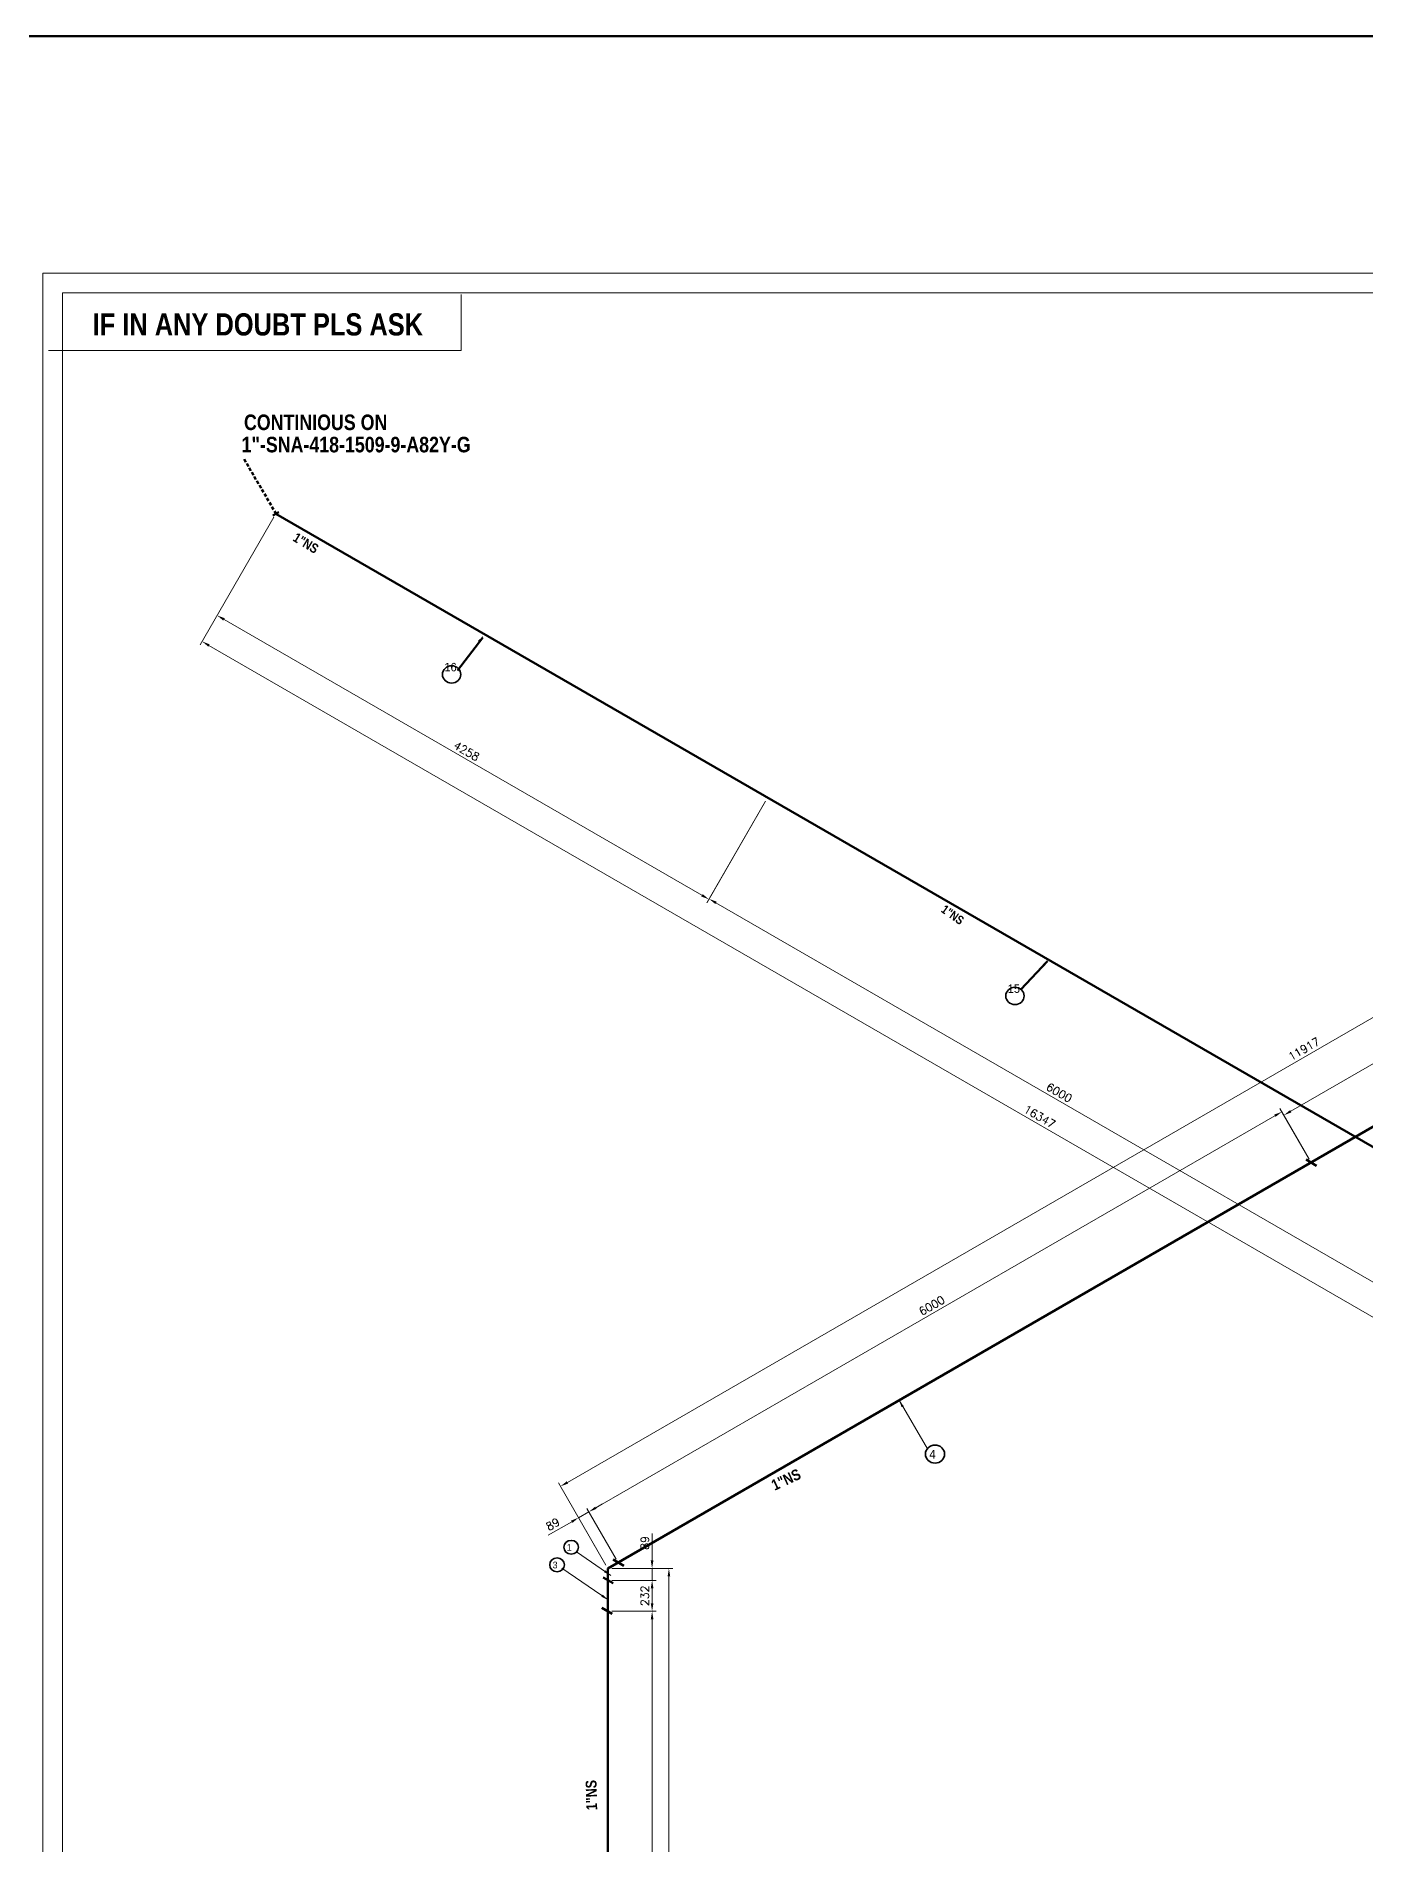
# Model space of a CAD drawing. Extents: x 111418 to 267280, y -151895 to -98368.
# Drawn here: x 153573 to 163543, y -117584 to -104020 of the extents above; entities that cross this region are included whole.
import ezdxf

# ---------------------------------------------------------------- set-up
doc = ezdxf.new("R2010")
doc.units = 0
doc.header["$MEASUREMENT"] = 0
doc.linetypes.add('HIDDEN', pattern=[0.375, 0.25, -0.125])
doc.layers.get('0').update_dxf_attribs({"lineweight": 5})
doc.layers.get('DEFPOINTS').update_dxf_attribs({"lineweight": 5})
doc.layers.add('TEXT', color=4, linetype='Continuous', lineweight=5)
doc.styles.add('CHEM', font='isocp.shx')
doc.styles.add('MtXpl_Arial_Narrow', font='ARIALNB.TTF')
doc.styles.add('romans', font='romans.shx')
doc.styles.get("Standard").update_dxf_attribs({"font": 'romans.shx'})
doc.dimstyles.new('CHEM@123', dxfattribs={"dimscale": 26, "dimtxt": 1, "dimasz": 1, "dimexe": 0.5, "dimexo": 0.5, "dimgap": 0.4, "dimtad": 1, "dimdec": 0, "dimzin": 12, "dimdsep": 46, "dimtxsty": 'CHEM', "dimcen": 0.09, "dimclrd": 251, "dimclre": 251, "dimclrt": 3, "dimadec": 1, "dimazin": 2, "dimtfac": 1, "dimtdec": 0, "dimtmove": 0, "dimatfit": 3, "dimfxl": 0.18, "dimtolj": 1, "dimtzin": 0, "dimlwd": -1, "dimlwe": -1, "dimarcsym": 0})

# ---------------------------------------------------------------- blocks, each defined once
blk = doc.blocks.new('*D889')
at = {"layer": 'DEFPOINTS', "color": 0, "lineweight": 50, "ltscale": 100, "transparency": 16777216}
for p in [(157859, -115512), (157859, -121922), (158317, -121922)]:
    blk.add_point(p, dxfattribs=at)
at = {"layer": 'TEXT', "color": 2, "ltscale": 100, "transparency": 16777216}
for p, q in [((157889, -115512), (158347, -115512)), ((158317, -115572), (158317, -121862)), ((157889, -121922), (158347, -121922))]:
    blk.add_line(p, q, dxfattribs=at)
at = {"layer": 'TEXT', "color": 2, "lineweight": 50, "ltscale": 100, "transparency": 16777216}
for points in [[(158307, -115572), (158327, -115572), (158317, -115512)], [(158307, -121862), (158327, -121862), (158317, -121922)]]:
    blk.add_solid(points, dxfattribs=at)
at = {"layer": 'TEXT', "color": 0, "lineweight": 20, "ltscale": 100, "transparency": 16777216, "insert": (158263, -118615), "char_height": 60, "attachment_point": 5, "rotation": 90, "style": 'romans'}
blk.add_mtext('\\A1;6410', dxfattribs=at)
blk = doc.blocks.new('*D890')
at = {"layer": 'DEFPOINTS', "color": 0, "lineweight": 50, "ltscale": 100, "transparency": 16777216}
for p in [(157859, -115512), (157859, -115601), (158191, -115601)]:
    blk.add_point(p, dxfattribs=at)
at = {"layer": 'TEXT', "color": 2, "ltscale": 100, "transparency": 16777216}
for p, q in [((158191, -115452), (158191, -115249)), ((157889, -115512), (158221, -115512)), ((158191, -115601), (158191, -115512)), ((157889, -115601), (158221, -115601)), ((158191, -115661), (158191, -115721))]:
    blk.add_line(p, q, dxfattribs=at)
at = {"layer": 'TEXT', "color": 2, "lineweight": 50, "ltscale": 100, "transparency": 16777216}
for points in [[(158181, -115452), (158201, -115452), (158191, -115512)], [(158181, -115661), (158201, -115661), (158191, -115601)]]:
    blk.add_solid(points, dxfattribs=at)
at = {"layer": 'TEXT', "color": 0, "lineweight": 20, "ltscale": 100, "transparency": 16777216, "insert": (158137, -115320), "char_height": 60, "attachment_point": 5, "rotation": 90, "style": 'romans'}
blk.add_mtext('\\A1;89', dxfattribs=at)
blk = doc.blocks.new('*D892')
at = {"layer": 'DEFPOINTS', "color": 0, "lineweight": 50, "ltscale": 100, "transparency": 16777216}
for p in [(157859, -115833), (158191, -115833), (157859, -121833)]:
    blk.add_point(p, dxfattribs=at)
at = {"layer": 'TEXT', "color": 2, "ltscale": 100, "transparency": 16777216}
for p, q in [((157889, -115833), (158221, -115833)), ((158191, -121773), (158191, -115893)), ((157889, -121833), (158221, -121833))]:
    blk.add_line(p, q, dxfattribs=at)
at = {"layer": 'TEXT', "color": 2, "lineweight": 50, "ltscale": 100, "transparency": 16777216}
for points in [[(158181, -115893), (158201, -115893), (158191, -115833)], [(158181, -121773), (158201, -121773), (158191, -121833)]]:
    blk.add_solid(points, dxfattribs=at)
at = {"layer": 'TEXT', "color": 0, "lineweight": 20, "ltscale": 100, "transparency": 16777216, "insert": (158137, -118778), "char_height": 60, "attachment_point": 5, "rotation": 90, "style": 'romans'}
blk.add_mtext('\\A1;6000', dxfattribs=at)
blk = doc.blocks.new('*D893')
at = {"layer": 'DEFPOINTS', "color": 0, "lineweight": 50, "ltscale": 100, "transparency": 16777216}
for p in [(157859, -115601), (157859, -115833), (158191, -115833)]:
    blk.add_point(p, dxfattribs=at)
at = {"layer": 'TEXT', "color": 2, "ltscale": 100, "transparency": 16777216}
for p, q in [((157889, -115601), (158221, -115601)), ((158191, -115661), (158191, -115773)), ((157889, -115833), (158221, -115833))]:
    blk.add_line(p, q, dxfattribs=at)
at = {"layer": 'TEXT', "color": 2, "lineweight": 50, "ltscale": 100, "transparency": 16777216}
for points in [[(158181, -115661), (158201, -115661), (158191, -115601)], [(158181, -115773), (158201, -115773), (158191, -115833)]]:
    blk.add_solid(points, dxfattribs=at)
at = {"layer": 'TEXT', "color": 0, "lineweight": 20, "ltscale": 100, "transparency": 16777216, "insert": (158137, -115717), "char_height": 60, "attachment_point": 5, "rotation": 90, "style": 'romans'}
blk.add_mtext('\\A1;232', dxfattribs=at)
blk = doc.blocks.new('*D894')
at = {"layer": 'DEFPOINTS', "color": 0, "lineweight": 50, "ltscale": 100, "transparency": 16777216}
for p in [(163132, -112467), (157717, -115087), (157936, -115467)]:
    blk.add_point(p, dxfattribs=at)
at = {"layer": 'TEXT', "color": 2, "ltscale": 100, "transparency": 16777216}
for p, q in [((162861, -112117), (157769, -115057)), ((163117, -112441), (162898, -112061)), ((157921, -115441), (157702, -115061))]:
    blk.add_line(p, q, dxfattribs=at)
at = {"layer": 'TEXT', "color": 2, "lineweight": 50, "ltscale": 100, "transparency": 16777216}
for points in [[(162856, -112108), (162866, -112125), (162913, -112087)], [(157764, -115048), (157774, -115065), (157717, -115087)]]:
    blk.add_solid(points, dxfattribs=at)
at = {"layer": 'TEXT', "color": 0, "lineweight": 20, "ltscale": 100, "transparency": 16777216, "insert": (160288, -113540), "char_height": 60, "attachment_point": 5, "rotation": 30, "style": 'romans'}
blk.add_mtext('\\A1;6000', dxfattribs=at)
blk = doc.blocks.new('*D895')
at = {"layer": 'DEFPOINTS', "color": 0, "lineweight": 50, "ltscale": 100, "transparency": 16777216}
for p in [(157717, -115087), (157859, -115512), (157936, -115467)]:
    blk.add_point(p, dxfattribs=at)
at = {"layer": 'TEXT', "color": 2, "ltscale": 100, "transparency": 16777216}
for p, q in [((157769, -115057), (157820, -115027)), ((157588, -115161), (157412, -115262)), ((157844, -115486), (157624, -115105)), ((157717, -115087), (157639, -115131)), ((157921, -115441), (157702, -115061))]:
    blk.add_line(p, q, dxfattribs=at)
at = {"layer": 'TEXT', "color": 2, "lineweight": 50, "ltscale": 100, "transparency": 16777216}
for points in [[(157583, -115153), (157593, -115170), (157639, -115131)], [(157764, -115048), (157774, -115065), (157717, -115087)]]:
    blk.add_solid(points, dxfattribs=at)
at = {"layer": 'TEXT', "color": 0, "lineweight": 20, "ltscale": 100, "transparency": 16777216, "insert": (157447, -115180), "char_height": 60, "attachment_point": 5, "rotation": 30, "style": 'romans'}
blk.add_mtext('\\A1;89', dxfattribs=at)
blk = doc.blocks.new('*D896')
at = {"layer": 'DEFPOINTS', "color": 0, "lineweight": 50, "ltscale": 100, "transparency": 16777216}
for p in [(167824, -108938), (168179, -109553), (157859, -115512)]:
    blk.add_point(p, dxfattribs=at)
at = {"layer": 'TEXT', "color": 2, "ltscale": 100, "transparency": 16777216}
for p, q in [((168164, -109527), (167809, -108912)), ((157556, -114866), (167772, -108968)), ((157844, -115486), (157489, -114870))]:
    blk.add_line(p, q, dxfattribs=at)
at = {"layer": 'TEXT', "color": 2, "lineweight": 50, "ltscale": 100, "transparency": 16777216}
for points in [[(167767, -108959), (167777, -108976), (167824, -108938)], [(157551, -114858), (157561, -114875), (157504, -114896)]]:
    blk.add_solid(points, dxfattribs=at)
at = {"layer": 'TEXT', "color": 0, "lineweight": 20, "ltscale": 100, "transparency": 16777216, "insert": (163079, -111615), "char_height": 60, "attachment_point": 5, "rotation": 30, "style": 'romans'}
blk.add_mtext('\\A1;11917', dxfattribs=at)
blk = doc.blocks.new('*D897')
at = {"layer": 'DEFPOINTS', "color": 0, "lineweight": 50, "ltscale": 100, "transparency": 16777216}
for p in [(167898, -109243), (168102, -109598), (163132, -112467)]:
    blk.add_point(p, dxfattribs=at)
at = {"layer": 'TEXT', "color": 2, "ltscale": 100, "transparency": 16777216}
for p, q in [((162980, -112083), (167846, -109273)), ((168087, -109572), (167883, -109217)), ((163117, -112441), (162913, -112087))]:
    blk.add_line(p, q, dxfattribs=at)
at = {"layer": 'TEXT', "color": 2, "lineweight": 50, "ltscale": 100, "transparency": 16777216}
for points in [[(167841, -109264), (167851, -109282), (167898, -109243)], [(162975, -112074), (162985, -112091), (162928, -112113)]]:
    blk.add_solid(points, dxfattribs=at)
at = {"layer": 'TEXT', "color": 0, "lineweight": 20, "ltscale": 100, "transparency": 16777216, "insert": (165386, -110631), "char_height": 60, "attachment_point": 5, "rotation": 30, "style": 'romans'}
blk.add_mtext('\\A1;5739', dxfattribs=at)
blk = doc.blocks.new('*D917')
at = {"layer": 'DEFPOINTS', "color": 0, "lineweight": 50, "ltscale": 100, "transparency": 16777216}
for p in [(155369, -107602), (154817, -108559), (169526, -115776)]:
    blk.add_point(p, dxfattribs=at)
at = {"layer": 'TEXT', "color": 2, "ltscale": 100, "transparency": 16777216}
for p, q in [((155354, -107628), (154802, -108585)), ((168921, -116703), (154868, -108589)), ((169511, -115802), (168958, -116759))]:
    blk.add_line(p, q, dxfattribs=at)
at = {"layer": 'TEXT', "color": 2, "lineweight": 50, "ltscale": 100, "transparency": 16777216}
for points in [[(154873, -108581), (154863, -108598), (154817, -108559)], [(168926, -116694), (168916, -116711), (168973, -116733)]]:
    blk.add_solid(points, dxfattribs=at)
at = {"layer": 'TEXT', "color": 0, "lineweight": 20, "ltscale": 100, "transparency": 16777216, "insert": (161097, -112123), "char_height": 60, "attachment_point": 5, "rotation": 330, "style": 'romans'}
blk.add_mtext('\\A1;16347', dxfattribs=at)
blk = doc.blocks.new('*D918')
at = {"layer": 'DEFPOINTS', "color": 0, "lineweight": 50, "ltscale": 100, "transparency": 16777216}
for p in [(159057, -109731), (164253, -112731), (163815, -113490)]:
    blk.add_point(p, dxfattribs=at)
at = {"layer": 'TEXT', "color": 2, "ltscale": 100, "transparency": 16777216}
for p, q in [((159042, -109757), (158604, -110516)), ((158670, -110520), (163763, -113460)), ((164238, -112757), (163800, -113516))]:
    blk.add_line(p, q, dxfattribs=at)
at = {"layer": 'TEXT', "color": 2, "lineweight": 50, "ltscale": 100, "transparency": 16777216}
for points in [[(158675, -110511), (158665, -110529), (158619, -110490)], [(163768, -113451), (163758, -113469), (163815, -113490)]]:
    blk.add_solid(points, dxfattribs=at)
at = {"layer": 'TEXT', "color": 0, "lineweight": 20, "ltscale": 100, "transparency": 16777216, "insert": (161244, -111943), "char_height": 60, "attachment_point": 5, "rotation": 330, "style": 'romans'}
blk.add_mtext('\\A1;6000', dxfattribs=at)
blk = doc.blocks.new('*D920')
at = {"layer": 'DEFPOINTS', "color": 0, "lineweight": 50, "ltscale": 100, "transparency": 16777216}
for p in [(155369, -107602), (159057, -109731), (158617, -110493)]:
    blk.add_point(p, dxfattribs=at)
at = {"layer": 'TEXT', "color": 2, "ltscale": 100, "transparency": 16777216}
for p, q in [((155354, -107628), (154914, -108390)), ((154981, -108394), (158565, -110463)), ((159042, -109757), (158602, -110519))]:
    blk.add_line(p, q, dxfattribs=at)
at = {"layer": 'TEXT', "color": 2, "lineweight": 50, "ltscale": 100, "transparency": 16777216}
for points in [[(154986, -108385), (154976, -108403), (154929, -108364)], [(158570, -110454), (158560, -110472), (158617, -110493)]]:
    blk.add_solid(points, dxfattribs=at)
at = {"layer": 'TEXT', "color": 0, "lineweight": 20, "ltscale": 100, "transparency": 16777216, "insert": (156800, -109382), "char_height": 60, "attachment_point": 5, "rotation": 330, "style": 'romans'}
blk.add_mtext('\\A1;4258', dxfattribs=at)

msp = doc.modelspace()

# ---------------------------------------------------------------- linework, layer by layer
at = {"layer": 'TEXT', "color": 7, "lineweight": 20, "ltscale": 100}
for p in [(156759.8, -105958), (153665.4, -106378.2)]:
    msp.add_line(p, (156759.8, -106378.2), dxfattribs=at)
at = {"layer": 'TEXT', "color": 3, "linetype": 'HIDDEN', "lineweight": 50, "ltscale": 100}
msp.add_line((155372.1, -107602.7), (155131.7, -107191.1), dxfattribs=at)
at = {"layer": 'TEXT', "color": 4, "lineweight": 53, "ltscale": 100}
for p, q in [((155392.5, -107588.6), (155346.3, -107615.3)), ((169526.1, -115775.5), (155369.2, -107602)), ((157859, -115511.5), (168179.5, -109553)), ((163094.4, -112445.1), (163174.1, -112491.1)), ((157859, -121921.5), (157859, -115511.5)), ((157898.2, -115445.1), (157977.9, -115491.1)), ((157823.1, -115579.8), (157898.3, -115623.2)), ((157814.6, -115806.9), (157891.9, -115851.4)), ((157852.7, -115828.8), (157863.8, -115835.3)), ((157852.7, -115828.8), (157863.8, -115835.3))]:
    msp.add_line(p, q, dxfattribs=at)
at = {"layer": 'TEXT', "color": 3, "lineweight": 50, "ltscale": 100}
for p, q in [((156921.3, -108530.6), (156731.3, -108776.5)), ((161156, -110957.4), (160956.1, -111170.8))]:
    msp.add_line(p, q, dxfattribs=at)
at = {"layer": 'TEXT', "color": 7, "lineweight": 5, "ltscale": 100}
for p, q in [((160043.1, -114250.2), (160255.3, -114615.1)), ((157880.8, -115564.2), (157624.7, -115388)), ((157860.7, -115747.7), (157512.9, -115508.5))]:
    msp.add_line(p, q, dxfattribs=at)
at = {"layer": 'TEXT', "color": 3, "lineweight": 50, "ltscale": 100}
msp.add_lwpolyline([(150645.9, -104019.8), (173513, -104019.8), (173513, -130591.5), (150645.9, -130591.5)], close=True, dxfattribs=at)
at = {"layer": 'TEXT', "color": 7, "lineweight": 20, "ltscale": 100}
for points in [[(153622.5, -105798.4), (170851.3, -105798.4), (170851.3, -127092.7), (153622.5, -127092.7)], [(153769.9, -105945.8), (170703.9, -105945.8), (170703.9, -126945.3), (153769.9, -126945.3)]]:
    msp.add_lwpolyline(points, close=True, dxfattribs=at)
at = {"layer": 'TEXT', "color": 3, "lineweight": 35, "ltscale": 100}
for centre, major_axis in [((156687.9, -108806.8), (68.8, 0)), ((160911.8, -111218.1), (68.8, 0)), ((160312.4, -114653.8), (71.7, 0)), ((157478.2, -115484.8), (55.1, 0)), ((157584.1, -115352.8), (55.1, 0))]:
    msp.add_ellipse(centre, major_axis=major_axis, ratio=0.9427685, start_param=-1.5707963, end_param=4.712389, dxfattribs=at)
at = {"layer": 'TEXT', "color": 2, "lineweight": 50, "ltscale": 100}
for points in [[(156898.6, -108566.6), (156884.4, -108555.1), (156925.9, -108518.4)], [(161133.3, -110993.4), (161119.1, -110982), (161160.6, -110945.2)], [(160077.8, -114293.8), (160061.9, -114302.7), (160043.2, -114250.5)], [(157830.8, -115539.6), (157841.4, -115524.8), (157880.5, -115564)], [(157810.6, -115723.1), (157821.2, -115708.3), (157860.4, -115747.5)]]:
    msp.add_solid(points, dxfattribs=at)

# ---------------------------------------------------------------- texts
at = {"color": 7, "style": 'MtXpl_Arial_Narrow'}
for s, height, p in [('IF IN ANY DOUBT PLS ASK', 166.455, (153995.4, -106264.6)), ('CONTINIOUS ON ', 116.518, (155130.5, -106974)), ('1"-SNA-418-1509-9-A82Y-G', 116.518, (155112.9, -107141.1))]:
    msp.add_text(s, height=height, dxfattribs=at).set_placement(p)
for s, height, rotation, p in [('1"NS ', 71.78, 328.81328, (155491.3, -107800.7)), ('1"NS ', 65.25, 324.71223, (160352.2, -110583.8)), ('1"NS', 81.56, 25.01846, (159110.1, -114929.7)), ('1"NS', 81.56, 91.50828, (157779.6, -117323.3))]:
    msp.add_text(s, height=height, rotation=rotation, dxfattribs=at).set_placement(p)
at = {"color": 3, "char_height": 63.244, "width": 57.027, "attachment_point": 5}
for s, insert in [('\\pt63.24434; {\\fMS PGothic|b0|i0|c0|p34;16}', (156679.7, -108752.2)), ('\\pt63.24434; {\\fMS PGothic|b0|i0|c0|p34;15}', (160903.6, -111163.5))]:
    msp.add_mtext(s, dxfattribs=dict(at, insert=insert))
at = {"color": 3, "attachment_point": 5}
for s, insert, char_height in [('\\pt65.87952; {\\fMS PGothic|b0|i0|c0|p34;4}', (160270.7, -114655.4), 65.88), ('\\pt50.67656; {\\fMS PGothic|b0|i0|c0|p34;1}', (157552.1, -115354), 50.677), ('\\pt50.67656; {\\fMS PGothic|b0|i0|c0|p34;3}', (157446.1, -115486.1), 50.677)]:
    msp.add_mtext(s, dxfattribs=dict(at, insert=insert, char_height=char_height))

# ---------------------------------------------------------------- dimensions: what is measured, and where the dimension line sits
at = {"layer": 'TEXT', "color": 3, "lineweight": 20, "ltscale": 100}
for base, p1, p2, angle, picture, middle in [((154816.5, -108559.3), (169526.1, -115775.5), (155369.2, -107602), 150, '*D917', (161069.5, -112169.5)), ((167824.3, -108937.8), (157859, -115511.5), (168179.5, -109553), 30, '*D896', (163106.2, -111661.8)), ((157716.5, -115086.7), (157859, -115511.5), (157936.1, -115467), 30, '*D895', (157473.9, -115226.7)), ((158191, -115600.5), (157859, -115511.5), (157859, -115600.5), 270, '*D890', (158191, -115320.4)), ((158317, -121921.5), (157859, -115511.5), (157859, -121921.5), 270, '*D889', (158317, -118615.1)), ((158191, -115832.5), (157859, -121832.5), (157859, -115832.5), 90, '*D892', (158191, -118777.7))]:
    dim = msp.add_linear_dim(base=base, p1=p1, p2=p2, angle=angle, dimstyle='CHEM@123', override={"dimscale": 60, "dimtxsty": 'romans', "dimclrd": 2, "dimclre": 2, "dimclrt": 0}, dxfattribs=at)
    dim.commit()
    dim.dimension.update_dxf_attribs({"geometry": picture, "text_midpoint": middle, "dimtype": 161})
for p1, p2, distance, picture, middle in [((155369.2, -107602), (159056.7, -109731), -879.9, '*D920', (156800, -109381.7)), ((163132.3, -112467), (168102.4, -109597.5), 409.2, '*D897', (165385.8, -110631.1)), ((159056.7, -109731), (164252.9, -112731), -876.4, '*D918', (161243.6, -111943.2)), ((163132.3, -112467), (157936.1, -115467), -439.2, '*D894', (160287.6, -113539.9)), ((157859, -115600.5), (157859, -115832.5), 331.9, '*D893', (158137, -115716.5))]:
    dim = msp.add_aligned_dim(p1=p1, p2=p2, distance=distance, dimstyle='CHEM@123', override={"dimscale": 60, "dimtxsty": 'romans', "dimclrd": 2, "dimclre": 2, "dimclrt": 0}, dxfattribs=at)
    dim.commit()
    dim.dimension.update_dxf_attribs({"geometry": picture, "text_midpoint": middle})

doc.saveas('drawing.dxf')
